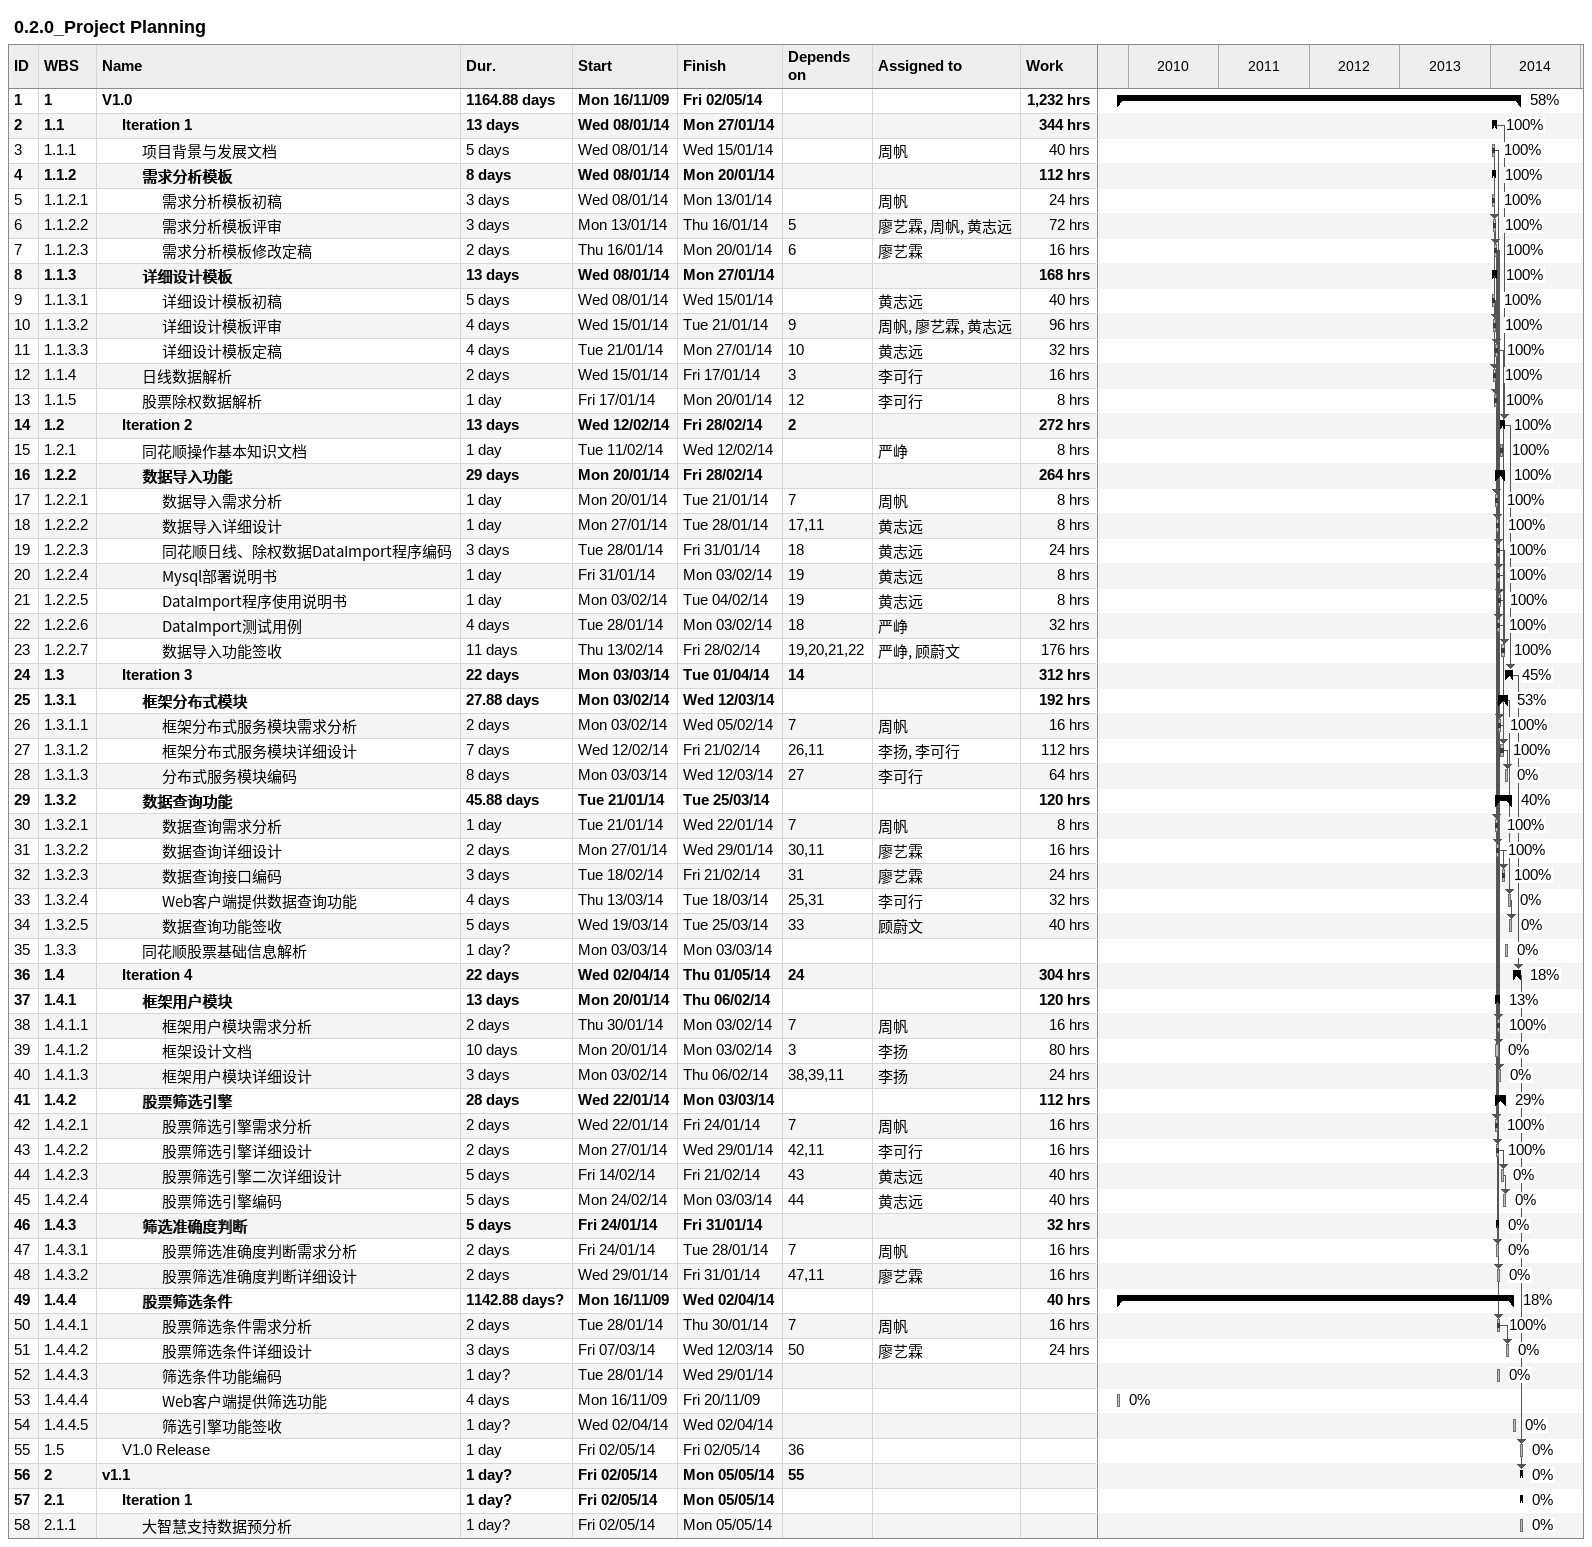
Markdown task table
0.2.0_Project Planning

| ID | WBS | Task | Duration | Start | Finish | Predecessors | Resources | % complete | Work (h) |
|---|---|---|---|---|---|---|---|---|---|
| 1 | 1 | **V1.0** | 1164.88d | 2009-11-16 | 2014-05-02 |  |  | 58 | 1232 |
| 2 | 1.1 | **Iteration 1** | 13d | 2014-01-08 | 2014-01-27 |  |  | 100 | 344 |
| 3 | 1.1.1 | 项目背景与发展文档 | 5d | 2014-01-08 | 2014-01-15 |  | 周帆 | 100 | 40 |
| 4 | 1.1.2 | **需求分析模板** | 8d | 2014-01-08 | 2014-01-20 |  |  | 100 | 112 |
| 5 | 1.1.2.1 | 需求分析模板初稿 | 3d | 2014-01-08 | 2014-01-13 |  | 周帆 | 100 | 24 |
| 6 | 1.1.2.2 | 需求分析模板评审 | 3d | 2014-01-13 | 2014-01-16 | 5 | 廖艺霖, 周帆, 黄志远 | 100 | 72 |
| 7 | 1.1.2.3 | 需求分析模板修改定稿 | 2d | 2014-01-16 | 2014-01-20 | 6 | 廖艺霖 | 100 | 16 |
| 8 | 1.1.3 | **详细设计模板** | 13d | 2014-01-08 | 2014-01-27 |  |  | 100 | 168 |
| 9 | 1.1.3.1 | 详细设计模板初稿 | 5d | 2014-01-08 | 2014-01-15 |  | 黄志远 | 100 | 40 |
| 10 | 1.1.3.2 | 详细设计模板评审 | 4d | 2014-01-15 | 2014-01-21 | 9 | 周帆, 廖艺霖, 黄志远 | 100 | 96 |
| 11 | 1.1.3.3 | 详细设计模板定稿 | 4d | 2014-01-21 | 2014-01-27 | 10 | 黄志远 | 100 | 32 |
| 12 | 1.1.4 | 日线数据解析 | 2d | 2014-01-15 | 2014-01-17 | 3 | 李可行 | 100 | 16 |
| 13 | 1.1.5 | 股票除权数据解析 | 1d | 2014-01-17 | 2014-01-20 | 12 | 李可行 | 100 | 8 |
| 14 | 1.2 | **Iteration 2** | 13d | 2014-02-12 | 2014-02-28 | 2 |  | 100 | 272 |
| 15 | 1.2.1 | 同花顺操作基本知识文档 | 1d | 2014-02-11 | 2014-02-12 |  | 严峥 | 100 | 8 |
| 16 | 1.2.2 | **数据导入功能** | 29d | 2014-01-20 | 2014-02-28 |  |  | 100 | 264 |
| 17 | 1.2.2.1 | 数据导入需求分析 | 1d | 2014-01-20 | 2014-01-21 | 7 | 周帆 | 100 | 8 |
| 18 | 1.2.2.2 | 数据导入详细设计 | 1d | 2014-01-27 | 2014-01-28 | 17, 11 | 黄志远 | 100 | 8 |
| 19 | 1.2.2.3 | 同花顺日线、除权数据DataImport程序编码 | 3d | 2014-01-28 | 2014-01-31 | 18 | 黄志远 | 100 | 24 |
| 20 | 1.2.2.4 | Mysql部署说明书 | 1d | 2014-01-31 | 2014-02-03 | 19 | 黄志远 | 100 | 8 |
| 21 | 1.2.2.5 | DataImport程序使用说明书 | 1d | 2014-02-03 | 2014-02-04 | 19 | 黄志远 | 100 | 8 |
| 22 | 1.2.2.6 | DataImport测试用例 | 4d | 2014-01-28 | 2014-02-03 | 18 | 严峥 | 100 | 32 |
| 23 | 1.2.2.7 | 数据导入功能签收 | 11d | 2014-02-13 | 2014-02-28 | 19, 20, 21, 22 | 严峥, 顾蔚文 | 100 | 176 |
| 24 | 1.3 | **Iteration 3** | 22d | 2014-03-03 | 2014-04-01 | 14 |  | 45 | 312 |
| 25 | 1.3.1 | **框架分布式模块** | 27.88d | 2014-02-03 | 2014-03-12 |  |  | 53 | 192 |
| 26 | 1.3.1.1 | 框架分布式服务模块需求分析 | 2d | 2014-02-03 | 2014-02-05 | 7 | 周帆 | 100 | 16 |
| 27 | 1.3.1.2 | 框架分布式服务模块详细设计 | 7d | 2014-02-12 | 2014-02-21 | 26, 11 | 李扬, 李可行 | 100 | 112 |
| 28 | 1.3.1.3 | 分布式服务模块编码 | 8d | 2014-03-03 | 2014-03-12 | 27 | 李可行 | 0 | 64 |
| 29 | 1.3.2 | **数据查询功能** | 45.88d | 2014-01-21 | 2014-03-25 |  |  | 40 | 120 |
| 30 | 1.3.2.1 | 数据查询需求分析 | 1d | 2014-01-21 | 2014-01-22 | 7 | 周帆 | 100 | 8 |
| 31 | 1.3.2.2 | 数据查询详细设计 | 2d | 2014-01-27 | 2014-01-29 | 30, 11 | 廖艺霖 | 100 | 16 |
| 32 | 1.3.2.3 | 数据查询接口编码 | 3d | 2014-02-18 | 2014-02-21 | 31 | 廖艺霖 | 100 | 24 |
| 33 | 1.3.2.4 | Web客户端提供数据查询功能 | 4d | 2014-03-13 | 2014-03-18 | 25, 31 | 李可行 | 0 | 32 |
| 34 | 1.3.2.5 | 数据查询功能签收 | 5d | 2014-03-19 | 2014-03-25 | 33 | 顾蔚文 | 0 | 40 |
| 35 | 1.3.3 | 同花顺股票基础信息解析 | 1d? | 2014-03-03 | 2014-03-03 |  |  | 0 |  |
| 36 | 1.4 | **Iteration 4** | 22d | 2014-04-02 | 2014-05-01 | 24 |  | 18 | 304 |
| 37 | 1.4.1 | **框架用户模块** | 13d | 2014-01-20 | 2014-02-06 |  |  | 13 | 120 |
| 38 | 1.4.1.1 | 框架用户模块需求分析 | 2d | 2014-01-30 | 2014-02-03 | 7 | 周帆 | 100 | 16 |
| 39 | 1.4.1.2 | 框架设计文档 | 10d | 2014-01-20 | 2014-02-03 | 3 | 李扬 | 0 | 80 |
| 40 | 1.4.1.3 | 框架用户模块详细设计 | 3d | 2014-02-03 | 2014-02-06 | 38, 39, 11 | 李扬 | 0 | 24 |
| 41 | 1.4.2 | **股票筛选引擎** | 28d | 2014-01-22 | 2014-03-03 |  |  | 29 | 112 |
| 42 | 1.4.2.1 | 股票筛选引擎需求分析 | 2d | 2014-01-22 | 2014-01-24 | 7 | 周帆 | 100 | 16 |
| 43 | 1.4.2.2 | 股票筛选引擎详细设计 | 2d | 2014-01-27 | 2014-01-29 | 42, 11 | 李可行 | 100 | 16 |
| 44 | 1.4.2.3 | 股票筛选引擎二次详细设计 | 5d | 2014-02-14 | 2014-02-21 | 43 | 黄志远 | 0 | 40 |
| 45 | 1.4.2.4 | 股票筛选引擎编码 | 5d | 2014-02-24 | 2014-03-03 | 44 | 黄志远 | 0 | 40 |
| 46 | 1.4.3 | **筛选准确度判断** | 5d | 2014-01-24 | 2014-01-31 |  |  | 0 | 32 |
| 47 | 1.4.3.1 | 股票筛选准确度判断需求分析 | 2d | 2014-01-24 | 2014-01-28 | 7 | 周帆 | 0 | 16 |
| 48 | 1.4.3.2 | 股票筛选准确度判断详细设计 | 2d | 2014-01-29 | 2014-01-31 | 47, 11 | 廖艺霖 | 0 | 16 |
| 49 | 1.4.4 | **股票筛选条件** | 1142.88d? | 2009-11-16 | 2014-04-02 |  |  | 18 | 40 |
| 50 | 1.4.4.1 | 股票筛选条件需求分析 | 2d | 2014-01-28 | 2014-01-30 | 7 | 周帆 | 100 | 16 |
| 51 | 1.4.4.2 | 股票筛选条件详细设计 | 3d | 2014-03-07 | 2014-03-12 | 50 | 廖艺霖 | 0 | 24 |
| 52 | 1.4.4.3 | 筛选条件功能编码 | 1d? | 2014-01-28 | 2014-01-29 |  |  | 0 |  |
| 53 | 1.4.4.4 | Web客户端提供筛选功能 | 4d | 2009-11-16 | 2009-11-20 |  |  | 0 |  |
| 54 | 1.4.4.5 | 筛选引擎功能签收 | 1d? | 2014-04-02 | 2014-04-02 |  |  | 0 |  |
| 55 | 1.5 | V1.0 Release | 1d | 2014-05-02 | 2014-05-02 | 36 |  | 0 |  |
| 56 | 2 | **v1.1** | 1d? | 2014-05-02 | 2014-05-05 | 55 |  | 0 |  |
| 57 | 2.1 | **Iteration 1** | 1d? | 2014-05-02 | 2014-05-05 |  |  | 0 |  |
| 58 | 2.1.1 | 大智慧支持数据预分析 | 1d? | 2014-05-02 | 2014-05-05 |  |  | 0 |  |
